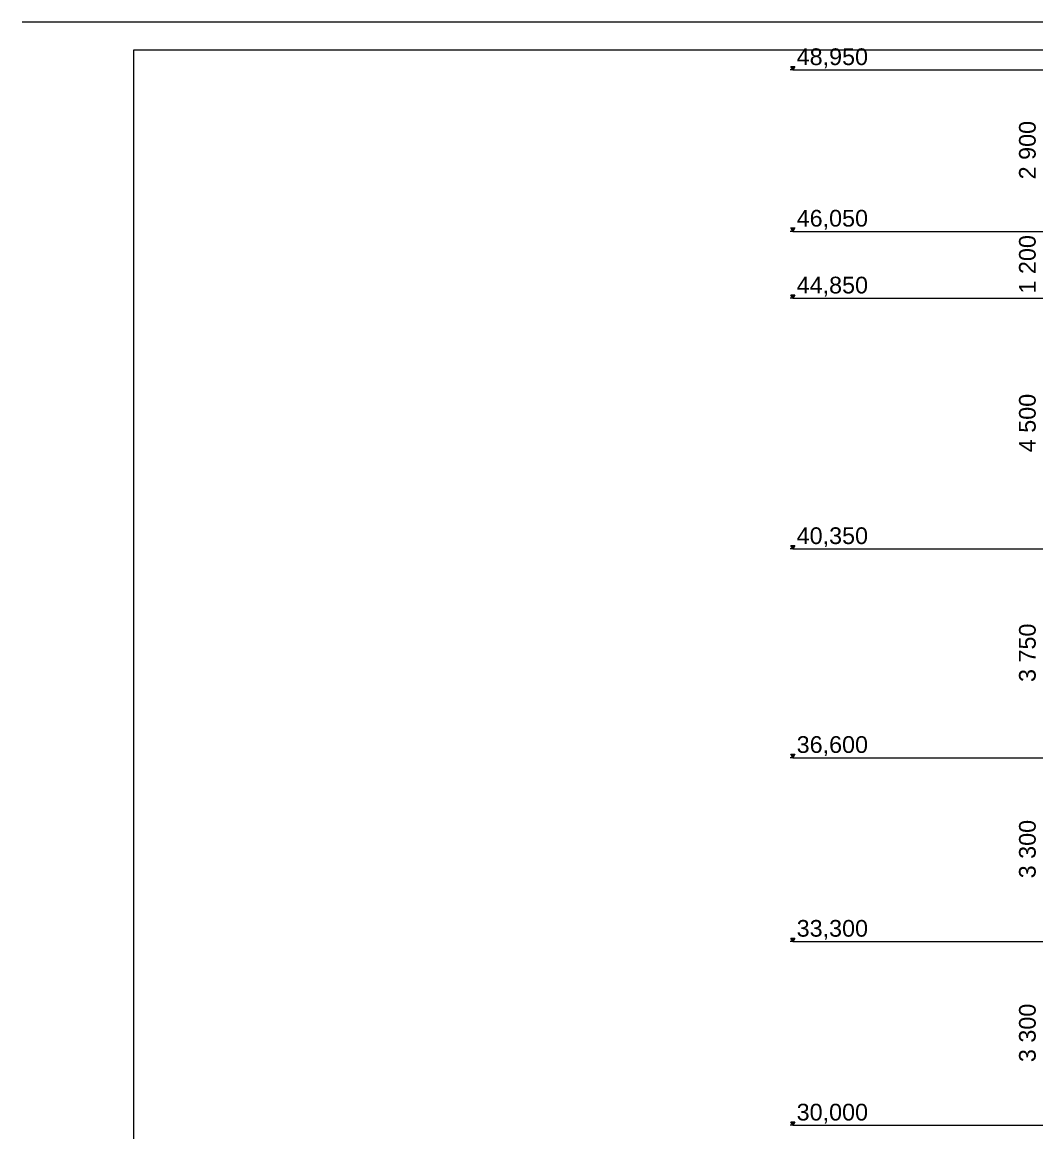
# Model space of a CAD drawing. Header units: millimetres. Extents: x 1499747 to 4341325, y -28481 to 441852.
# Drawn here: x 2426203 to 2444429, y 11785 to 31725 of the extents above; entities that cross this region are included whole.
import ezdxf
from ezdxf.xclip import XClip

# ---------------------------------------------------------------- set-up
doc = ezdxf.new("R2010")
doc.units = ezdxf.units.MM
doc.header["$MEASUREMENT"] = 0
doc.header["$XCLIPFRAME"] = 0
for name, color, linetype, lineweight in [('2 Разрез_24_0_Ном._пера__7_Ном._пера__7', 7, 'Continuous', 18), ('2 Разрез_24_Размер - ГКЛ перегородки_Ном._пера__1_Ном._пера__7', 7, 'Continuous', 18), ('2 Разрез_24_Размер - Общий_Ном._пера__1_Ном._пера__7', 7, 'Continuous', 18)]:
    doc.layers.add(name, color=color, linetype=linetype, lineweight=lineweight)
doc.layers.add('Чертеж и Рисунок', color=7, linetype='Continuous')
doc.styles.add('СГЕНЕРИР_СТИЛЬ_2', font='arial.ttf')

# ---------------------------------------------------------------- blocks, each defined once
blk = doc.blocks.new('Чертеж_2_24', base_point=(1362000, 29700.00000000029))
at = {"layer": '2 Разрез_24_Размер - ГКЛ перегородки_Ном._пера__1_Ном._пера__7', "linetype": 'Continuous'}
for points in [[(1333844.864793516, 58543.49188710696), (1333881.114793516, 58605.99188710696), (1333808.614793516, 58605.99188710696)], [(1333844.864793516, 55643.40998813827), (1333881.114793516, 55705.90998813827), (1333808.614793516, 55705.90998813827)], [(1333844.864793516, 54443.49188710696), (1333881.114793516, 54505.99188710696), (1333808.614793516, 54505.99188710696)], [(1333844.864793516, 49943.49188710697), (1333881.114793516, 50005.99188710697), (1333808.614793516, 50005.99188710697)], [(1333844.864793516, 46193.49188710696), (1333881.114793516, 46255.99188710696), (1333808.614793516, 46255.99188710696)], [(1333844.864793516, 42893.49188710696), (1333881.114793516, 42955.99188710696), (1333808.614793516, 42955.99188710696)], [(1333844.864793516, 39593.49188710697), (1333881.114793516, 39655.99188710697), (1333808.614793516, 39655.99188710697)]]:
    blk.add_hatch(color=256, dxfattribs=at).paths.add_polyline_path(points)
at = {"layer": '2 Разрез_24_0_Ном._пера__7_Ном._пера__7', "linetype": 'Continuous', "flags": 128}
for points in [[(1320000, 59400.00000000056), (1320000, 1.455191522836685e-11)], [(1404000, 59400.00000000056), (1320000.000000001, 59400.00000000056)]]:
    blk.add_lwpolyline(points, dxfattribs=at)
blk.add_lwpolyline([(1322000, 58900.00000000056), (1322000, 500.0000000000218), (1403500, 500.0000000000218), (1403500, 58900.00000000056)], close=True, dxfattribs=at)
at = {"layer": '2 Разрез_24_Размер - ГКЛ перегородки_Ном._пера__1_Ном._пера__7', "linetype": 'Continuous'}
for p, q in [((1333844.864793516, 58543.49188710695), (1333797.989793516, 58543.49188710695)), ((1333844.864793516, 58543.49188710695), (1333808.614793516, 58605.99188710695)), ((1333808.614793516, 58605.99188710695), (1333881.114793516, 58605.99188710695)), ((1333881.114793516, 58605.99188710695), (1333844.864793516, 58543.49188710695)), ((1333844.864793516, 58543.49188710695), (1348302.97175541, 58543.49188710695)), ((1333844.864793516, 55643.40998813826), (1333797.989793516, 55643.40998813826)), ((1333844.864793516, 55643.40998813826), (1333808.614793516, 55705.90998813826)), ((1333808.614793516, 55705.90998813826), (1333881.114793516, 55705.90998813826)), ((1333881.114793516, 55705.90998813826), (1333844.864793516, 55643.40998813826)), ((1333844.864793516, 55643.40998813826), (1339577.971755413, 55643.40998813826)), ((1333844.864793516, 54443.49188710696), (1333797.989793516, 54443.49188710696)), ((1333844.864793516, 54443.49188710696), (1333808.614793516, 54505.99188710696)), ((1333808.614793516, 54505.99188710696), (1333881.114793516, 54505.99188710696)), ((1333881.114793516, 54505.99188710696), (1333844.864793516, 54443.49188710696)), ((1333844.864793516, 54443.49188710696), (1340577.971747664, 54443.49188710696)), ((1333844.864793516, 49943.49188710696), (1333797.989793516, 49943.49188710696)), ((1333844.864793516, 49943.49188710696), (1333808.614793516, 50005.99188710696)), ((1333808.614793516, 50005.99188710696), (1333881.114793516, 50005.99188710696)), ((1333881.114793516, 50005.99188710696), (1333844.864793516, 49943.49188710696)), ((1333844.864793516, 49943.49188710696), (1340577.971747664, 49943.49188710696)), ((1333844.864793516, 46193.49188710696), (1333797.989793516, 46193.49188710696)), ((1333844.864793516, 46193.49188710696), (1333808.614793516, 46255.99188710696)), ((1333808.614793516, 46255.99188710696), (1333881.114793516, 46255.99188710696)), ((1333881.114793516, 46255.99188710696), (1333844.864793516, 46193.49188710696)), ((1333844.864793516, 46193.49188710696), (1340577.97175543, 46193.49188710696)), ((1333844.864793516, 42893.49188710697), (1333797.989793516, 42893.49188710697)), ((1333844.864793516, 42893.49188710697), (1333808.614793516, 42955.99188710697)), ((1333808.614793516, 42955.99188710697), (1333881.114793516, 42955.99188710697)), ((1333881.114793516, 42955.99188710697), (1333844.864793516, 42893.49188710697)), ((1333844.864793516, 42893.49188710697), (1340577.97175543, 42893.49188710697)), ((1333844.864793516, 39593.49188710697), (1333797.989793516, 39593.49188710697)), ((1333844.864793516, 39593.49188710697), (1333808.614793516, 39655.99188710697)), ((1333808.614793516, 39655.99188710697), (1333881.114793516, 39655.99188710697)), ((1333881.114793516, 39655.99188710697), (1333844.864793516, 39593.49188710697)), ((1333844.864793516, 39593.49188710697), (1340577.97175543, 39593.49188710697))]:
    blk.add_line(p, q, dxfattribs=at)
at = {"layer": '2 Разрез_24_Размер - ГКЛ перегородки_Ном._пера__1_Ном._пера__7', "linetype": 'Continuous', "char_height": 300.0000000000001, "attachment_point": 7, "style": 'СГЕНЕРИР_СТИЛЬ_2'}
for s, insert in [('\\A1;{\\pql;\\fArial|b0|i0|c204|p0;\\W1.000000;48,950}', (1333912.364795652, 58574.57622139506)), ('\\A1;{\\pql;\\fArial|b0|i0|c204|p0;\\W1.000000;46,050}', (1333912.364795652, 55674.49432242636)), ('\\A1;{\\pql;\\fArial|b0|i0|c204|p0;\\W1.000000;44,850}', (1333912.364795652, 54474.57622139506)), ('\\A1;{\\pql;\\fArial|b0|i0|c204|p0;\\W1.000000;40,350}', (1333912.364795652, 49974.57622139506)), ('\\A1;{\\pql;\\fArial|b0|i0|c204|p0;\\W1.000000;36,600}', (1333912.364795652, 46224.57622139506)), ('\\A1;{\\pql;\\fArial|b0|i0|c204|p0;\\W1.000000;33,300}', (1333912.364795652, 42924.57622139506)), ('\\A1;{\\pql;\\fArial|b0|i0|c204|p0;\\W1.000000;30,000}', (1333912.364795652, 39624.57622139505))]:
    blk.add_mtext(s, dxfattribs=dict(at, insert=insert))
at = {"layer": '2 Разрез_24_Размер - Общий_Ном._пера__1_Ном._пера__7', "linetype": 'Continuous', "char_height": 300.0000000000001, "attachment_point": 7, "rotation": 90, "style": 'СГЕНЕРИР_СТИЛЬ_2'}
for s, insert in [('\\A1;{\\pql;\\fArial|b0|i0|c204|p0;\\W1.000000;2\xa0900}', (1338210.457312976, 56578.66297338541)), ('\\A1;{\\pql;\\fArial|b0|i0|c204|p0;\\W1.000000;1\xa0200}', (1338210.457312976, 54528.66297338541)), ('\\A1;{\\pql;\\fArial|b0|i0|c204|p0;\\W1.000000;4\xa0500}', (1338210.457312976, 51678.70392286975)), ('\\A1;{\\pql;\\fArial|b0|i0|c204|p0;\\W1.000000;3\xa0750}', (1338210.658205855, 47553.70392286975)), ('\\A1;{\\pql;\\fArial|b0|i0|c204|p0;\\W1.000000;3\xa0300}', (1338210.658205855, 44028.70392286976)), ('\\A1;{\\pql;\\fArial|b0|i0|c204|p0;\\W1.000000;3\xa0300}', (1338210.658205855, 40728.70392286976))]:
    blk.add_mtext(s, dxfattribs=dict(at, insert=insert))

msp = doc.modelspace()

# ---------------------------------------------------------------- block references
at = {"layer": 'Чертеж и Рисунок', "linetype": 'Continuous'}
ref = msp.add_blockref('Чертеж_2_24', (2468202.858237456, 2025.388874744327), dxfattribs=at)
XClip(ref).set_block_clipping_path([(1320000, 1.818989403545856e-11), (1404000, 59400.00000000056)])

doc.saveas('drawing.dxf')
